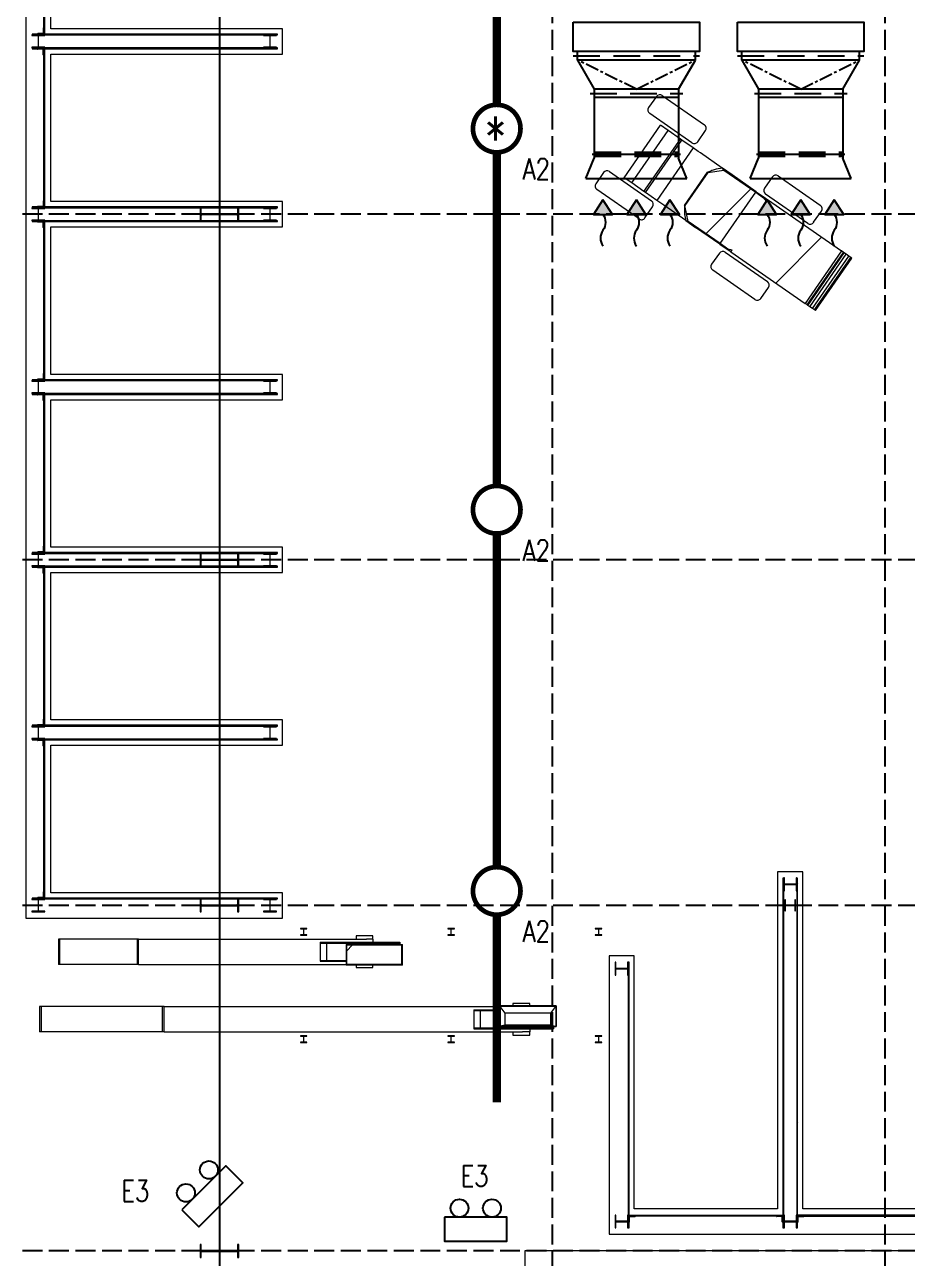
# Model space of a CAD drawing. Header units: millimetres. Extents: x 91119 to 433967, y 16708 to 144224.
# Drawn here: x 333527 to 354484, y 70520 to 99793 of the extents above; entities that cross this region are included whole.
import ezdxf

# ---------------------------------------------------------------- set-up
doc = ezdxf.new("R2010")
doc.units = ezdxf.units.MM
doc.header["$LTSCALE"] = 100
for name, pattern in [('121217 IES and EMR$0$XKITLINE03', [6.299213, 4.724409, -1.574803]), ('CENTER', [50.8, 31.75, -6.35, 6.35, -6.35]), ('DASHED', [19.05, 12.7, -6.35]), ('HIDDEN', [9.525, 6.35, -3.175])]:
    doc.linetypes.add(name, pattern=pattern)
for name, color, linetype in [('121217 IES and EMR$0$grid', 8, 'Continuous'), ('121217 IES and EMR$0$Xref', 8, 'Continuous'), ('Lighting', 5, 'Continuous'), ('Vent', 3, 'Continuous')]:
    doc.layers.add(name, color=color, linetype=linetype)
doc.styles.add('ROMANS', font='romans.shx', dxfattribs={"width": 0.8, "height": 2.5})

msp = doc.modelspace()

# ---------------------------------------------------------------- hatches: boundary and pattern name
at = {"layer": 'Vent', "linetype": 'Continuous'}
for points in [[(347256, 95637), (347031, 95289), (347481, 95289)], [(348052, 95637), (347827, 95289), (348277, 95289)], [(348849, 95637), (348624, 95289), (349074, 95289)], [(351156, 95637), (350931, 95289), (351381, 95289)], [(351952, 95637), (351727, 95289), (352177, 95289)], [(352749, 95637), (352524, 95289), (352974, 95289)]]:
    msp.add_hatch(color=256, dxfattribs=at).paths.add_polyline_path(points)

# ---------------------------------------------------------------- linework, layer by layer
at = {"layer": '121217 IES and EMR$0$grid', "linetype": '121217 IES and EMR$0$XKITLINE03'}
for p, q in [((338152, 138606), (338152, 22312)), ((346052, 138095), (346052, 25094)), ((353952, 138095), (353952, 25094)), ((338152, 125834), (338152, 30795)), ((409538, 95294), (255652, 95294)), ((409538, 87094), (255652, 87094)), ((409538, 78894), (255652, 78894)), ((409538, 70694), (255652, 70694))]:
    msp.add_line(p, q, dxfattribs=at)
at = {"layer": '121217 IES and EMR$0$Xref', "linetype": 'Continuous', "lineweight": 20}
for p, q in [((333552, 107894), (333552, 78594)), ((333982, 99573), (333982, 103315)), ((334002, 103315), (334002, 99573)), ((334152, 99694), (334152, 103194)), ((333700, 99548), (333700, 99532)), ((334005, 99548), (333700, 99548)), ((333700, 99532), (333832, 99532)), ((333702, 99568), (333702, 99548)), ((339528, 99568), (333702, 99568)), ((333702, 99548), (339528, 99548)), ((333832, 99572), (333832, 99568)), ((333832, 99568), (333982, 99568)), ((333954, 99580), (333840, 99580)), ((333873, 99532), (334005, 99532)), ((333970, 99710), (333970, 99596)), ((333982, 99718), (333978, 99718)), ((333982, 99568), (333982, 99718)), ((334002, 99573), (333982, 99573)), ((334005, 99532), (334005, 99548)), ((339652, 99694), (334152, 99694)), ((339200, 99548), (339200, 99532)), ((339505, 99548), (339200, 99548)), ((339200, 99532), (339332, 99532)), ((339373, 99532), (339505, 99532)), ((339505, 99532), (339505, 99548)), ((339528, 99548), (339528, 99568)), ((339652, 99094), (339652, 99694)), ((333700, 99255), (333700, 99240)), ((333832, 99255), (333700, 99255)), ((333700, 99240), (334005, 99240)), ((333702, 99240), (333702, 99220)), ((339528, 99240), (333702, 99240)), ((333848, 99517), (333848, 99270)), ((333857, 99270), (333857, 99517)), ((334005, 99255), (333873, 99255)), ((334005, 99240), (334005, 99255)), ((339200, 99255), (339200, 99240)), ((339332, 99255), (339200, 99255)), ((339200, 99240), (339505, 99240)), ((339348, 99517), (339348, 99270)), ((339357, 99270), (339357, 99517)), ((339505, 99255), (339373, 99255)), ((339505, 99240), (339505, 99255)), ((339528, 99220), (339528, 99240)), ((333702, 99220), (339528, 99220)), ((333832, 99220), (333982, 99220)), ((333832, 99216), (333832, 99220)), ((333954, 99208), (333840, 99208)), ((333970, 99078), (333970, 99192)), ((333982, 99070), (333978, 99070)), ((333982, 99220), (333982, 99070)), ((333982, 99215), (334002, 99215)), ((333982, 95473), (333982, 99215)), ((334002, 99215), (334002, 95473)), ((334152, 99094), (339652, 99094)), ((334152, 95594), (334152, 99094)), ((348525, 98088), (348342, 97824)), ((348664, 98113), (349667, 97417)), ((349369, 96989), (348367, 97685)), ((347760, 96162), (348624, 97407)), ((347941, 96037), (348805, 97281)), ((348805, 97281), (348624, 97407)), ((349096, 97079), (348805, 97281)), ((349508, 97014), (349692, 97278)), ((348231, 95835), (349096, 97079)), ((348268, 95809), (349132, 97054)), ((349132, 97054), (349096, 97079)), ((349401, 96867), (349132, 97054)), ((349401, 96867), (348537, 95622)), ((349516, 96787), (349401, 96867)), ((349570, 96750), (349516, 96787)), ((350091, 96388), (349570, 96750)), ((349747, 96287), (350129, 96342)), ((350093, 96388), (349947, 96366)), ((350322, 96230), (350093, 96388)), ((350129, 96342), (350093, 96388)), ((350129, 96342), (350887, 95816)), ((347270, 96281), (347087, 96017)), ((347409, 96306), (348412, 95610)), ((347941, 96037), (347760, 96162)), ((348231, 95835), (347941, 96037)), ((349194, 95504), (349742, 96293)), ((349747, 96287), (349201, 95501)), ((349742, 96293), (349747, 96287)), ((350896, 95830), (350322, 96230)), ((351277, 96177), (351093, 95913)), ((351416, 96202), (352418, 95506)), ((348114, 95182), (347112, 95878)), ((348268, 95809), (348231, 95835)), ((348537, 95622), (348268, 95809)), ((350040, 94598), (350887, 95816)), ((350040, 94597), (350887, 95816)), ((350887, 95816), (350896, 95830)), ((350887, 95816), (350896, 95829)), ((350887, 95816), (351072, 95687)), ((350896, 95829), (350896, 95829)), ((350896, 95829), (351117, 95676)), ((352121, 95078), (351118, 95774)), ((333700, 95448), (333700, 95432)), ((334005, 95448), (333700, 95448)), ((333700, 95432), (333832, 95432)), ((333702, 95468), (333702, 95448)), ((339528, 95468), (333702, 95468)), ((333702, 95448), (339528, 95448)), ((333832, 95472), (333832, 95468)), ((333832, 95468), (333982, 95468)), ((333954, 95480), (333840, 95480)), ((333873, 95432), (334005, 95432)), ((333970, 95610), (333970, 95496)), ((333982, 95618), (333978, 95618)), ((333982, 95468), (333982, 95618)), ((334002, 95473), (333982, 95473)), ((334005, 95432), (334005, 95448)), ((339652, 95594), (334152, 95594)), ((339505, 95448), (339200, 95448)), ((339200, 95448), (339200, 95432)), ((339200, 95432), (339332, 95432)), ((339373, 95432), (339505, 95432)), ((339505, 95432), (339505, 95448)), ((339528, 95448), (339528, 95468)), ((339652, 94994), (339652, 95594)), ((348253, 95207), (348437, 95471)), ((348652, 95543), (348537, 95622)), ((348705, 95506), (348652, 95543)), ((349227, 95143), (348705, 95506)), ((349201, 95501), (349194, 95504)), ((349283, 95124), (349201, 95501)), ((351072, 95687), (351117, 95676)), ((351072, 95687), (351134, 95606)), ((351117, 95676), (351124, 95671)), ((351124, 95671), (351161, 95645)), ((351152, 95632), (351124, 95671)), ((351134, 95606), (351161, 95645)), ((351161, 95645), (352920, 94423)), ((333700, 95155), (333700, 95140)), ((333832, 95155), (333700, 95155)), ((333700, 95140), (334005, 95140)), ((333702, 95140), (333702, 95120)), ((339528, 95140), (333702, 95140)), ((333848, 95417), (333848, 95170)), ((333857, 95170), (333857, 95417)), ((334005, 95155), (333873, 95155)), ((334005, 95140), (334005, 95155)), ((339200, 95155), (339200, 95140)), ((339332, 95155), (339200, 95155)), ((339200, 95140), (339505, 95140)), ((339348, 95417), (339348, 95170)), ((339357, 95170), (339357, 95417)), ((339505, 95155), (339373, 95155)), ((339505, 95140), (339505, 95155)), ((339528, 95120), (339528, 95140)), ((349197, 95286), (349227, 95142)), ((349227, 95142), (349455, 94983)), ((349283, 95124), (349227, 95142)), ((352260, 95103), (352443, 95367)), ((333702, 95120), (339528, 95120)), ((333832, 95120), (333982, 95120)), ((333832, 95116), (333832, 95120)), ((333954, 95108), (333840, 95108)), ((333970, 94978), (333970, 95092)), ((333982, 94970), (333978, 94970)), ((333982, 95120), (333982, 94970)), ((333982, 95115), (334002, 95115)), ((333982, 91373), (333982, 95115)), ((334002, 95115), (334002, 91373)), ((334152, 94994), (339652, 94994)), ((334152, 91494), (334152, 94994)), ((350040, 94598), (349283, 95124)), ((350030, 94583), (349455, 94983)), ((350030, 94583), (350040, 94598)), ((350031, 94585), (350040, 94597)), ((350031, 94585), (350252, 94431)), ((350031, 94585), (350031, 94585)), ((350226, 94469), (350040, 94597)), ((350021, 94370), (349838, 94106)), ((350161, 94395), (351163, 93699)), ((350226, 94469), (350252, 94431)), ((350323, 94438), (350226, 94469)), ((350252, 94431), (350259, 94426)), ((350297, 94400), (350259, 94426)), ((350259, 94426), (350306, 94413)), ((350297, 94400), (350323, 94438)), ((350297, 94400), (352056, 93178)), ((352920, 94423), (352056, 93178)), ((352108, 93142), (352972, 94387)), ((352122, 93132), (352987, 94377)), ((352167, 93101), (353032, 94345)), ((352231, 93057), (353095, 94301)), ((352280, 93023), (353144, 94267)), ((352972, 94387), (352920, 94423)), ((352987, 94377), (352972, 94387)), ((353032, 94345), (352987, 94377)), ((353095, 94301), (353032, 94345)), ((353144, 94267), (353095, 94301)), ((353165, 94253), (353144, 94267)), ((350865, 93270), (349863, 93967)), ((352300, 93008), (353165, 94253)), ((351005, 93296), (351188, 93560)), ((352108, 93142), (352056, 93178)), ((352122, 93132), (352108, 93142)), ((352167, 93101), (352122, 93132)), ((352231, 93057), (352167, 93101)), ((352280, 93023), (352231, 93057)), ((352300, 93008), (352280, 93023)), ((333700, 91348), (333700, 91332)), ((334005, 91348), (333700, 91348)), ((333700, 91332), (333832, 91332)), ((333702, 91368), (333702, 91348)), ((339528, 91368), (333702, 91368)), ((333702, 91348), (339528, 91348)), ((333832, 91372), (333832, 91368)), ((333832, 91368), (333982, 91368)), ((333954, 91380), (333840, 91380)), ((333873, 91332), (334005, 91332)), ((333970, 91510), (333970, 91396)), ((333982, 91518), (333978, 91518)), ((333982, 91368), (333982, 91518)), ((334002, 91373), (333982, 91373)), ((334005, 91332), (334005, 91348)), ((339652, 91494), (334152, 91494)), ((339200, 91348), (339200, 91332)), ((339505, 91348), (339200, 91348)), ((339200, 91332), (339332, 91332)), ((339373, 91332), (339505, 91332)), ((339505, 91332), (339505, 91348)), ((339528, 91348), (339528, 91368)), ((339652, 90894), (339652, 91494)), ((333700, 91055), (333700, 91040)), ((333832, 91055), (333700, 91055)), ((333700, 91040), (334005, 91040)), ((333702, 91040), (333702, 91020)), ((339528, 91040), (333702, 91040)), ((333848, 91317), (333848, 91070)), ((333857, 91070), (333857, 91317)), ((334005, 91055), (333873, 91055)), ((334005, 91040), (334005, 91055)), ((339200, 91055), (339200, 91040)), ((339332, 91055), (339200, 91055)), ((339200, 91040), (339505, 91040)), ((339348, 91317), (339348, 91070)), ((339357, 91070), (339357, 91317)), ((339505, 91055), (339373, 91055)), ((339505, 91040), (339505, 91055)), ((339528, 91020), (339528, 91040)), ((333702, 91020), (339528, 91020)), ((333832, 91020), (333982, 91020)), ((333832, 91016), (333832, 91020)), ((333954, 91008), (333840, 91008)), ((333970, 90878), (333970, 90992)), ((333982, 90870), (333978, 90870)), ((333982, 91020), (333982, 90870)), ((333982, 91015), (334002, 91015)), ((333982, 87273), (333982, 91015)), ((334002, 91015), (334002, 87273)), ((334152, 90894), (339652, 90894)), ((334152, 87394), (334152, 90894)), ((333700, 87248), (333700, 87232)), ((334005, 87248), (333700, 87248)), ((333702, 87268), (333702, 87248)), ((339528, 87268), (333702, 87268)), ((333702, 87248), (339528, 87248)), ((333832, 87272), (333832, 87268)), ((333832, 87268), (333982, 87268)), ((333954, 87280), (333840, 87280)), ((333970, 87410), (333970, 87296)), ((333982, 87418), (333978, 87418)), ((333982, 87268), (333982, 87418)), ((334002, 87273), (333982, 87273)), ((334005, 87232), (334005, 87248)), ((339652, 87394), (334152, 87394)), ((339505, 87248), (339200, 87248)), ((339200, 87248), (339200, 87232)), ((339505, 87232), (339505, 87248)), ((339528, 87248), (339528, 87268)), ((339652, 86794), (339652, 87394)), ((333700, 87232), (333832, 87232)), ((333700, 86955), (333700, 86940)), ((333832, 86955), (333700, 86955)), ((333848, 87217), (333848, 86970)), ((333857, 86970), (333857, 87217)), ((333873, 87232), (334005, 87232)), ((334005, 86955), (333873, 86955)), ((334005, 86940), (334005, 86955)), ((339200, 87232), (339332, 87232)), ((339200, 86955), (339200, 86940)), ((339332, 86955), (339200, 86955)), ((339348, 87217), (339348, 86970)), ((339357, 86970), (339357, 87217)), ((339373, 87232), (339505, 87232)), ((339505, 86955), (339373, 86955)), ((339505, 86940), (339505, 86955)), ((333700, 86940), (334005, 86940)), ((333702, 86940), (333702, 86920)), ((339528, 86940), (333702, 86940)), ((333702, 86920), (339528, 86920)), ((333832, 86920), (333982, 86920)), ((333832, 86916), (333832, 86920)), ((333954, 86908), (333840, 86908)), ((333970, 86778), (333970, 86892)), ((333982, 86770), (333978, 86770)), ((333982, 86920), (333982, 86770)), ((333982, 86915), (334002, 86915)), ((333982, 83173), (333982, 86915)), ((334002, 86915), (334002, 83173)), ((334152, 86794), (339652, 86794)), ((334152, 83294), (334152, 86794)), ((339200, 86940), (339505, 86940)), ((339528, 86920), (339528, 86940)), ((333700, 83148), (333700, 83132)), ((334005, 83148), (333700, 83148)), ((333702, 83168), (333702, 83148)), ((339528, 83168), (333702, 83168)), ((333702, 83148), (339528, 83148)), ((333832, 83172), (333832, 83168)), ((333832, 83168), (333982, 83168)), ((333954, 83180), (333840, 83180)), ((333970, 83310), (333970, 83196)), ((333982, 83318), (333978, 83318)), ((333982, 83168), (333982, 83318)), ((334002, 83173), (333982, 83173)), ((334005, 83132), (334005, 83148)), ((339652, 83294), (334152, 83294)), ((339200, 83148), (339200, 83132)), ((339505, 83148), (339200, 83148)), ((339505, 83132), (339505, 83148)), ((339528, 83148), (339528, 83168)), ((339652, 82694), (339652, 83294)), ((333700, 83132), (333832, 83132)), ((333700, 82855), (333700, 82840)), ((333832, 82855), (333700, 82855)), ((333848, 83117), (333848, 82870)), ((333857, 82870), (333857, 83117)), ((333873, 83132), (334005, 83132)), ((334005, 82855), (333873, 82855)), ((334005, 82840), (334005, 82855)), ((339200, 83132), (339332, 83132)), ((339200, 82855), (339200, 82840)), ((339332, 82855), (339200, 82855)), ((339348, 83117), (339348, 82870)), ((339357, 82870), (339357, 83117)), ((339373, 83132), (339505, 83132)), ((339505, 82855), (339373, 82855)), ((339505, 82840), (339505, 82855)), ((333700, 82840), (334005, 82840)), ((333702, 82840), (333702, 82820)), ((339528, 82840), (333702, 82840)), ((333702, 82820), (339528, 82820)), ((333832, 82820), (333982, 82820)), ((333832, 82816), (333832, 82820)), ((333954, 82808), (333840, 82808)), ((333970, 82678), (333970, 82792)), ((333982, 82670), (333978, 82670)), ((333982, 82820), (333982, 82670)), ((333982, 82815), (334002, 82815)), ((333982, 79073), (333982, 82815)), ((334002, 82815), (334002, 79073)), ((334152, 82694), (339652, 82694)), ((334152, 79194), (334152, 82694)), ((339200, 82840), (339505, 82840)), ((339528, 82820), (339528, 82840)), ((351402, 79694), (351402, 71694)), ((352002, 79694), (351402, 79694)), ((352002, 71694), (352002, 79694)), ((351548, 79544), (351528, 79544)), ((351528, 79544), (351528, 71244)), ((351548, 71244), (351548, 79544)), ((351549, 79546), (351549, 79241)), ((351564, 79546), (351549, 79546)), ((351564, 79414), (351564, 79546)), ((351564, 79241), (351564, 79374)), ((351826, 79399), (351579, 79399)), ((351579, 79389), (351826, 79389)), ((351841, 79546), (351841, 79414)), ((351856, 79546), (351841, 79546)), ((351841, 79374), (351841, 79241)), ((351856, 79241), (351856, 79546)), ((351877, 79544), (351857, 79544)), ((351857, 79544), (351857, 71244)), ((351877, 71244), (351877, 79544)), ((333700, 79048), (333700, 79032)), ((334005, 79048), (333700, 79048)), ((333702, 79068), (333702, 79048)), ((339528, 79068), (333702, 79068)), ((333702, 79048), (339528, 79048)), ((333832, 79072), (333832, 79068)), ((333832, 79068), (333982, 79068)), ((333954, 79080), (333840, 79080)), ((333970, 79210), (333970, 79096)), ((333982, 79218), (333978, 79218)), ((333982, 79068), (333982, 79218)), ((334002, 79073), (333982, 79073)), ((334005, 79032), (334005, 79048)), ((339652, 79194), (334152, 79194)), ((339505, 79048), (339200, 79048)), ((339200, 79048), (339200, 79032)), ((339505, 79032), (339505, 79048)), ((339528, 79048), (339528, 79068)), ((339652, 78594), (339652, 79194)), ((351549, 79241), (351564, 79241)), ((351841, 79241), (351856, 79241)), ((333700, 79032), (333832, 79032)), ((333700, 78755), (333700, 78740)), ((333832, 78755), (333700, 78755)), ((333848, 79017), (333848, 78770)), ((333857, 78770), (333857, 79017)), ((333873, 79032), (334005, 79032)), ((334005, 78755), (333873, 78755)), ((334005, 78740), (334005, 78755)), ((339200, 79032), (339332, 79032)), ((339200, 78755), (339200, 78740)), ((339332, 78755), (339200, 78755)), ((339348, 79017), (339348, 78770)), ((339357, 78770), (339357, 79017)), ((339373, 79032), (339505, 79032)), ((339505, 78755), (339373, 78755)), ((339505, 78740), (339505, 78755)), ((351578, 79023), (351578, 78765)), ((351590, 79023), (351578, 79023)), ((351578, 78765), (351590, 78765)), ((351590, 78912), (351590, 79023)), ((351590, 78765), (351590, 78875)), ((351803, 78900), (351602, 78900)), ((351602, 78888), (351803, 78888)), ((351815, 79023), (351815, 78912)), ((351827, 79023), (351815, 79023)), ((351815, 78875), (351815, 78765)), ((351815, 78765), (351827, 78765)), ((351827, 78765), (351827, 79023)), ((333552, 78594), (339652, 78594)), ((333700, 78740), (334005, 78740)), ((339200, 78740), (339505, 78740)), ((340076, 78347), (340076, 78338)), ((340229, 78347), (340076, 78347)), ((340076, 78338), (340142, 78338)), ((340076, 78199), (340076, 78190)), ((340142, 78199), (340076, 78199)), ((340076, 78190), (340229, 78190)), ((340149, 78330), (340149, 78207)), ((340156, 78207), (340156, 78330)), ((340163, 78338), (340229, 78338)), ((340229, 78199), (340163, 78199)), ((340229, 78338), (340229, 78347)), ((340229, 78190), (340229, 78199)), ((341395, 78169), (341395, 78094)), ((341795, 78169), (341395, 78169)), ((341795, 78094), (341795, 78169)), ((343576, 78347), (343576, 78338)), ((343729, 78347), (343576, 78347)), ((343576, 78338), (343642, 78338)), ((343576, 78199), (343576, 78190)), ((343642, 78199), (343576, 78199)), ((343576, 78190), (343729, 78190)), ((343649, 78330), (343649, 78207)), ((343656, 78207), (343656, 78330)), ((343663, 78338), (343729, 78338)), ((343729, 78199), (343663, 78199)), ((343729, 78338), (343729, 78347)), ((343729, 78190), (343729, 78199)), ((347076, 78347), (347076, 78338)), ((347229, 78347), (347076, 78347)), ((347076, 78338), (347142, 78338)), ((347076, 78199), (347076, 78190)), ((347142, 78199), (347076, 78199)), ((347076, 78190), (347229, 78190)), ((347149, 78330), (347149, 78207)), ((347156, 78207), (347156, 78330)), ((347163, 78338), (347229, 78338)), ((347229, 78199), (347163, 78199)), ((347229, 78338), (347229, 78347)), ((347229, 78190), (347229, 78199)), ((334356, 78094), (334328, 78094)), ((334328, 78094), (334328, 77494)), ((336204, 78094), (334356, 78094)), ((334356, 78094), (334356, 77494)), ((336232, 78094), (336204, 78094)), ((336204, 77494), (336204, 78094)), ((336232, 78094), (341640, 78094)), ((336232, 77494), (336232, 78094)), ((340541, 78019), (340681, 78019)), ((340541, 78019), (340541, 77999)), ((340541, 77999), (340541, 77589)), ((340541, 77999), (340681, 77999)), ((340681, 78019), (342432, 78019)), ((340681, 78019), (340681, 77999)), ((340681, 77999), (342412, 77999)), ((340693, 77999), (340693, 77589)), ((341157, 77966), (342498, 77966)), ((341157, 77966), (341157, 77476)), ((341169, 77956), (341169, 77489)), ((341169, 77956), (342486, 77956)), ((341169, 77956), (341169, 77489)), ((342486, 77956), (341169, 77956)), ((341801, 78094), (341640, 78094)), ((341801, 78019), (341801, 78094)), ((342412, 77999), (342412, 77966)), ((342432, 78019), (342432, 77966)), ((342486, 77489), (342486, 77956)), ((342486, 77489), (342486, 77956)), ((342498, 77476), (342498, 77966)), ((340541, 77589), (340541, 77569)), ((340541, 77589), (340681, 77589)), ((340681, 77589), (340681, 77569)), ((340681, 77589), (341157, 77589)), ((347402, 77694), (347402, 71094)), ((348002, 77694), (347402, 77694)), ((348002, 71694), (348002, 77694)), ((334356, 77494), (334328, 77494)), ((336204, 77494), (334356, 77494)), ((336232, 77494), (336204, 77494)), ((336232, 77494), (341157, 77494)), ((340541, 77569), (340681, 77569)), ((340681, 77569), (341157, 77569)), ((342498, 77476), (341157, 77476)), ((342486, 77489), (341169, 77489)), ((341169, 77489), (342486, 77489)), ((341395, 77476), (341395, 77419)), ((341395, 77419), (341795, 77419)), ((341795, 77419), (341795, 77476)), ((347549, 77546), (347549, 77241)), ((347564, 77546), (347549, 77546)), ((347564, 77414), (347564, 77546)), ((347564, 77241), (347564, 77374)), ((347826, 77399), (347579, 77399)), ((347579, 77389), (347826, 77389)), ((347856, 77546), (347841, 77546)), ((347841, 77546), (347841, 77414)), ((347841, 77374), (347841, 77241)), ((347856, 77241), (347856, 77546)), ((347877, 77544), (347857, 77544)), ((347857, 77544), (347857, 71244)), ((347877, 71244), (347877, 77544)), ((347549, 77241), (347564, 77241)), ((347841, 77241), (347856, 77241)), ((333923, 76494), (333879, 76494)), ((333879, 76494), (333879, 75894)), ((336797, 76494), (333923, 76494)), ((333923, 76494), (333923, 75894)), ((336840, 76494), (336797, 76494)), ((336797, 75894), (336797, 76494)), ((336840, 76494), (344807, 76494)), ((336840, 75894), (336840, 76494)), ((344191, 76419), (344331, 76419)), ((344191, 76419), (344191, 76399)), ((344331, 76419), (344807, 76419)), ((344331, 76419), (344331, 76399)), ((344807, 76512), (344807, 76021)), ((346148, 76512), (344807, 76512)), ((344932, 76334), (344819, 76498)), ((344819, 76498), (344819, 76031)), ((346136, 76498), (344819, 76498)), ((345121, 76569), (345121, 76512)), ((345521, 76569), (345121, 76569)), ((345521, 76512), (345521, 76569)), ((346023, 76334), (346136, 76498)), ((346136, 76498), (346136, 76031)), ((346148, 76512), (346148, 76021)), ((344191, 76399), (344191, 75989)), ((344191, 76399), (344331, 76399)), ((344331, 76399), (344807, 76399)), ((344343, 76399), (344343, 75989)), ((346023, 76334), (344932, 76334)), ((344933, 76053), (344933, 76334)), ((346022, 76053), (346022, 76334)), ((333923, 75894), (333879, 75894)), ((336797, 75894), (333923, 75894)), ((336840, 75894), (336797, 75894)), ((336840, 75894), (345350, 75894)), ((344191, 75989), (344191, 75969)), ((344191, 75989), (344331, 75989)), ((344191, 75969), (344331, 75969)), ((344331, 75989), (344331, 75969)), ((344331, 75989), (346062, 75989)), ((344331, 75969), (346082, 75969)), ((344807, 76021), (346148, 76021)), ((344933, 76053), (344819, 76031)), ((344819, 76031), (346136, 76031)), ((346022, 76054), (344933, 76054)), ((345121, 75894), (345121, 75819)), ((345121, 75819), (345521, 75819)), ((345527, 75894), (345350, 75894)), ((345521, 75819), (345521, 75894)), ((345527, 75894), (345527, 75969)), ((346022, 76053), (346136, 76031)), ((346062, 76021), (346062, 75989)), ((346082, 76021), (346082, 75969)), ((340076, 75797), (340076, 75788)), ((340229, 75797), (340076, 75797)), ((340076, 75788), (340142, 75788)), ((340076, 75649), (340076, 75640)), ((340142, 75649), (340076, 75649)), ((340076, 75640), (340229, 75640)), ((340149, 75780), (340149, 75657)), ((340156, 75657), (340156, 75780)), ((340163, 75788), (340229, 75788)), ((340229, 75649), (340163, 75649)), ((340229, 75788), (340229, 75797)), ((340229, 75640), (340229, 75649)), ((343576, 75797), (343576, 75788)), ((343729, 75797), (343576, 75797)), ((343576, 75788), (343642, 75788)), ((343576, 75649), (343576, 75640)), ((343642, 75649), (343576, 75649)), ((343576, 75640), (343729, 75640)), ((343649, 75780), (343649, 75657)), ((343656, 75657), (343656, 75780)), ((343663, 75788), (343729, 75788)), ((343729, 75649), (343663, 75649)), ((343729, 75788), (343729, 75797)), ((343729, 75640), (343729, 75649)), ((347076, 75797), (347076, 75788)), ((347229, 75797), (347076, 75797)), ((347076, 75788), (347142, 75788)), ((347076, 75649), (347076, 75640)), ((347142, 75649), (347076, 75649)), ((347076, 75640), (347229, 75640)), ((347149, 75780), (347149, 75657)), ((347156, 75657), (347156, 75780)), ((347163, 75788), (347229, 75788)), ((347229, 75649), (347163, 75649)), ((347229, 75788), (347229, 75797)), ((347229, 75640), (347229, 75649)), ((347549, 71546), (347549, 71241)), ((347564, 71546), (347549, 71546)), ((347564, 71414), (347564, 71546)), ((347856, 71546), (347841, 71546)), ((347841, 71546), (347841, 71414)), ((347856, 71241), (347856, 71546)), ((347877, 71524), (347877, 71374)), ((348027, 71524), (347877, 71524)), ((347882, 71544), (351523, 71544)), ((347882, 71524), (347882, 71544)), ((351523, 71524), (347882, 71524)), ((347889, 71382), (347889, 71496)), ((347905, 71512), (348019, 71512)), ((351402, 71694), (348002, 71694)), ((348027, 71520), (348027, 71524)), ((351378, 71524), (351528, 71524)), ((351378, 71520), (351378, 71524)), ((351500, 71512), (351386, 71512)), ((351516, 71382), (351516, 71496)), ((351523, 71544), (351523, 71524)), ((351528, 71524), (351528, 71374)), ((351549, 71546), (351549, 71241)), ((351564, 71546), (351549, 71546)), ((351564, 71414), (351564, 71546)), ((351856, 71546), (351841, 71546)), ((351841, 71546), (351841, 71414)), ((351856, 71241), (351856, 71546)), ((351877, 71524), (351877, 71374)), ((352027, 71524), (351877, 71524)), ((351882, 71544), (351882, 71524)), ((358123, 71544), (351882, 71544)), ((351882, 71524), (358123, 71524)), ((351889, 71382), (351889, 71496)), ((351905, 71512), (352019, 71512)), ((358002, 71694), (352002, 71694)), ((352027, 71520), (352027, 71524)), ((347549, 71241), (347564, 71241)), ((347564, 71241), (347564, 71374)), ((347826, 71399), (347579, 71399)), ((347579, 71389), (347826, 71389)), ((347841, 71374), (347841, 71241)), ((347841, 71241), (347856, 71241)), ((347857, 71244), (347877, 71244)), ((347877, 71374), (347881, 71374)), ((351528, 71374), (351524, 71374)), ((351528, 71244), (351548, 71244)), ((351549, 71241), (351564, 71241)), ((351564, 71241), (351564, 71374)), ((351826, 71399), (351579, 71399)), ((351579, 71389), (351826, 71389)), ((351841, 71374), (351841, 71241)), ((351841, 71241), (351856, 71241)), ((351857, 71244), (351877, 71244)), ((351877, 71374), (351881, 71374)), ((347402, 71094), (371806, 71094)), ((345402, 70699), (345402, 55739)), ((372402, 70699), (345402, 70699))]:
    msp.add_line(p, q, dxfattribs=at)
at = {"layer": '121217 IES and EMR$0$Xref', "linetype": 'Continuous', "lineweight": 0}
for p, q in [((334640, 99568), (334620, 99548)), ((337469, 99568), (337449, 99548)), ((334312, 99240), (334292, 99220)), ((337141, 99240), (337121, 99220)), ((334002, 98930), (333982, 98910)), ((334002, 96102), (333982, 96082)), ((350769, 95898), (349703, 94832)), ((336197, 95468), (336177, 95448)), ((339026, 95468), (339006, 95448)), ((335869, 95140), (335849, 95120)), ((338697, 95140), (338677, 95120)), ((352450, 94750), (351361, 93661)), ((334002, 93273), (333982, 93253)), ((334926, 91368), (334906, 91348)), ((337754, 91368), (337734, 91348)), ((334597, 91040), (334577, 91020)), ((337426, 91040), (337406, 91020)), ((334002, 90445), (333982, 90425)), ((334002, 87616), (333982, 87596)), ((336482, 87268), (336462, 87248)), ((339291, 87248), (339275, 87232)), ((339311, 87268), (339291, 87248)), ((336154, 86940), (336134, 86920)), ((338983, 86940), (338963, 86920)), ((334002, 84788), (333982, 84768)), ((335211, 83168), (335191, 83148)), ((338039, 83168), (338019, 83148)), ((334883, 82840), (334863, 82820)), ((337711, 82840), (337691, 82820)), ((334002, 81959), (333982, 81939)), ((351841, 79437), (351856, 79422)), ((351857, 79422), (351877, 79402)), ((333919, 79048), (333904, 79032)), ((333939, 79068), (333919, 79048)), ((333951, 79080), (333939, 79068)), ((333982, 79111), (333970, 79099)), ((334002, 79131), (333982, 79111)), ((336768, 79068), (336748, 79048)), ((333857, 78986), (333848, 78976)), ((339283, 78755), (339268, 78740)), ((339357, 78829), (339348, 78819)), ((340203, 78347), (340212, 78338)), ((341313, 77956), (341169, 77812)), ((341999, 77966), (342009, 77956)), ((342476, 77489), (342489, 77476)), ((351528, 76922), (351548, 76902)), ((344867, 76512), (344880, 76498)), ((351857, 76593), (351877, 76573)), ((345347, 76031), (345358, 76021)), ((340076, 75646), (340082, 75640)), ((347144, 75650), (347153, 75640)), ((347857, 74937), (347877, 74917)), ((351528, 74093), (351548, 74073)), ((351857, 73765), (351877, 73745)), ((347857, 72108), (347877, 72088)), ((348421, 71544), (348441, 71524)), ((351249, 71544), (351269, 71524)), ((354078, 71544), (354098, 71524)), ((351528, 71265), (351548, 71245)), ((351549, 71245), (351552, 71241))]:
    msp.add_line(p, q, dxfattribs=at)
at = {"layer": '121217 IES and EMR$0$Xref', "linetype": 'Continuous', "lineweight": 15}
for p, q in [((337693, 95446), (337693, 95141)), ((337721, 95446), (337693, 95446)), ((337721, 95321), (337721, 95446)), ((338584, 95446), (338584, 95321)), ((338612, 95446), (338584, 95446)), ((338612, 95141), (338612, 95446)), ((337693, 95141), (337721, 95141)), ((337721, 95141), (337721, 95266)), ((338565, 95302), (337740, 95302)), ((337740, 95285), (338565, 95285)), ((338584, 95266), (338584, 95141)), ((338584, 95141), (338612, 95141)), ((337693, 87246), (337693, 86941)), ((337721, 87246), (337693, 87246)), ((337721, 87121), (337721, 87246)), ((338584, 87246), (338584, 87121)), ((338612, 87246), (338584, 87246)), ((338612, 86941), (338612, 87246)), ((337693, 86941), (337721, 86941)), ((337721, 86941), (337721, 87066)), ((338565, 87102), (337740, 87102)), ((337740, 87085), (338565, 87085)), ((338584, 87066), (338584, 86941)), ((338584, 86941), (338612, 86941)), ((337693, 79046), (337693, 78741)), ((337721, 79046), (337693, 79046)), ((337721, 78921), (337721, 79046)), ((338584, 79046), (338584, 78921)), ((338612, 79046), (338584, 79046)), ((338612, 78741), (338612, 79046)), ((337721, 78741), (337721, 78866)), ((338565, 78902), (337740, 78902)), ((337740, 78885), (338565, 78885)), ((338584, 78866), (338584, 78741)), ((337693, 78741), (337721, 78741)), ((338584, 78741), (338612, 78741)), ((337693, 70846), (337693, 70541)), ((337721, 70846), (337693, 70846)), ((337721, 70721), (337721, 70846)), ((338584, 70846), (338584, 70721)), ((338612, 70846), (338584, 70846)), ((338612, 70541), (338612, 70846)), ((337721, 70541), (337721, 70666)), ((338565, 70702), (337740, 70702)), ((337740, 70685), (338565, 70685)), ((338584, 70666), (338584, 70541)), ((337693, 70541), (337721, 70541)), ((338584, 70541), (338612, 70541))]:
    msp.add_line(p, q, dxfattribs=at)
at = {"layer": '121217 IES and EMR$0$Xref', "linetype": 'Continuous', "lineweight": 20}
for centre, radius, start, end in [((333840, 99572), 8, 90, 180), ((333832, 99517), 15.2, 0, 90), ((333873, 99517), 15.2, 90, 180), ((333954, 99596), 16, 270, 0), ((333978, 99710), 8, 90, 180), ((339332, 99517), 15.2, 0, 90), ((339373, 99517), 15.2, 90, 180), ((333832, 99270), 15.2, 270, 0), ((333873, 99270), 15.2, 180, 270), ((339332, 99270), 15.2, 270, 0), ((339373, 99270), 15.2, 180, 270), ((333840, 99216), 8, 180, 270), ((333954, 99192), 16, 0, 90), ((333978, 99078), 8, 180, 270), ((348607, 98031), 100, 55.2164, 145.2164), ((348424, 97767), 100, 145.2164, 235.2164), ((349610, 97335), 100, 325.2164, 55.2164), ((349426, 97071), 100, 235.2164, 325.2164), ((347352, 96224), 100, 55.2164, 145.2164), ((347169, 95960), 100, 145.2164, 235.2164), ((351359, 96120), 100, 55.2164, 145.2164), ((351175, 95856), 100, 145.2164, 235.2164), ((333840, 95472), 8, 90, 180), ((333832, 95417), 15.2, 0, 90), ((333873, 95417), 15.2, 90, 180), ((333954, 95496), 16, 270, 0), ((333978, 95610), 8, 90, 180), ((339332, 95417), 15.2, 0, 90), ((339373, 95417), 15.2, 90, 180), ((348355, 95528), 100, 325.2164, 55.2164), ((352361, 95424), 100, 325.2164, 55.2164), ((333832, 95170), 15.2, 270, 0), ((333873, 95170), 15.2, 180, 270), ((339332, 95170), 15.2, 270, 0), ((339373, 95170), 15.2, 180, 270), ((348171, 95264), 100, 235.2164, 325.2164), ((333840, 95116), 8, 180, 270), ((333954, 95092), 16, 0, 90), ((333978, 94978), 8, 180, 270), ((352178, 95160), 100, 235.2164, 325.2164), ((350104, 94313), 100, 55.2164, 145.2164), ((349920, 94049), 100, 145.2164, 235.2164), ((351106, 93617), 100, 325.2164, 55.2164), ((350922, 93353), 100, 235.2164, 325.2164), ((333840, 91372), 8, 90, 180), ((333832, 91317), 15.2, 0, 90), ((333873, 91317), 15.2, 90, 180), ((333954, 91396), 16, 270, 0), ((333978, 91510), 8, 90, 180), ((339332, 91317), 15.2, 0, 90), ((339373, 91317), 15.2, 90, 180), ((333832, 91070), 15.2, 270, 0), ((333873, 91070), 15.2, 180, 270), ((339332, 91070), 15.2, 270, 0), ((339373, 91070), 15.2, 180, 270), ((333840, 91016), 8, 180, 270), ((333954, 90992), 16, 0, 90), ((333978, 90878), 8, 180, 270), ((333840, 87272), 8, 90, 180), ((333954, 87296), 16, 270, 0), ((333978, 87410), 8, 90, 180), ((333832, 87217), 15.2, 0, 90), ((333832, 86970), 15.2, 270, 0), ((333873, 87217), 15.2, 90, 180), ((333873, 86970), 15.2, 180, 270), ((339332, 87217), 15.2, 0, 90), ((339332, 86970), 15.2, 270, 0), ((339373, 87217), 15.2, 90, 180), ((339373, 86970), 15.2, 180, 270), ((333840, 86916), 8, 180, 270), ((333954, 86892), 16, 0, 90), ((333978, 86778), 8, 180, 270), ((333840, 83172), 8, 90, 180), ((333954, 83196), 16, 270, 0), ((333978, 83310), 8, 90, 180), ((333832, 83117), 15.2, 0, 90), ((333832, 82870), 15.2, 270, 0), ((333873, 83117), 15.2, 90, 180), ((333873, 82870), 15.2, 180, 270), ((339332, 83117), 15.2, 0, 90), ((339332, 82870), 15.2, 270, 0), ((339373, 83117), 15.2, 90, 180), ((339373, 82870), 15.2, 180, 270), ((333840, 82816), 8, 180, 270), ((333954, 82792), 16, 0, 90), ((333978, 82678), 8, 180, 270), ((351579, 79414), 15.2, 180, 270), ((351579, 79374), 15.2, 90, 180), ((351826, 79414), 15.2, 270, 0), ((351826, 79374), 15.2, 0, 90), ((333840, 79072), 8, 90, 180), ((333954, 79096), 16, 270, 0), ((333978, 79210), 8, 90, 180), ((333832, 79017), 15.2, 0, 90), ((333832, 78770), 15.2, 270, 0), ((333873, 79017), 15.2, 90, 180), ((333873, 78770), 15.2, 180, 270), ((339332, 79017), 15.2, 0, 90), ((339332, 78770), 15.2, 270, 0), ((339373, 79017), 15.2, 90, 180), ((339373, 78770), 15.2, 180, 270), ((351602, 78912), 12.7, 180, 270), ((351602, 78875), 12.7, 90, 180), ((351803, 78912), 12.7, 270, 0), ((351803, 78875), 12.7, 0, 90), ((340142, 78330), 7.6, 0, 90), ((340142, 78207), 7.6, 270, 0), ((340163, 78330), 7.6, 90, 180), ((340163, 78207), 7.6, 180, 270), ((343642, 78330), 7.6, 0, 90), ((343642, 78207), 7.6, 270, 0), ((343663, 78330), 7.6, 90, 180), ((343663, 78207), 7.6, 180, 270), ((347142, 78330), 7.6, 0, 90), ((347142, 78207), 7.6, 270, 0), ((347163, 78330), 7.6, 90, 180), ((347163, 78207), 7.6, 180, 270), ((347579, 77414), 15.2, 180, 270), ((347579, 77374), 15.2, 90, 180), ((347826, 77414), 15.2, 270, 0), ((347826, 77374), 15.2, 0, 90), ((340142, 75780), 7.6, 0, 90), ((340142, 75657), 7.6, 270, 0), ((340163, 75780), 7.6, 90, 180), ((340163, 75657), 7.6, 180, 270), ((343642, 75780), 7.6, 0, 90), ((343642, 75657), 7.6, 270, 0), ((343663, 75780), 7.6, 90, 180), ((343663, 75657), 7.6, 180, 270), ((347142, 75780), 7.6, 0, 90), ((347142, 75657), 7.6, 270, 0), ((347163, 75780), 7.6, 90, 180), ((347163, 75657), 7.6, 180, 270), ((347905, 71496), 16, 90, 180), ((348019, 71520), 8, 270, 0), ((351386, 71520), 8, 180, 270), ((351500, 71496), 16, 0, 90), ((351905, 71496), 16, 90, 180), ((352019, 71520), 8, 270, 0), ((347579, 71414), 15.2, 180, 270), ((347579, 71374), 15.2, 90, 180), ((347826, 71414), 15.2, 270, 0), ((347826, 71374), 15.2, 0, 90), ((347881, 71382), 8, 270, 0), ((351524, 71382), 8, 180, 270), ((351579, 71414), 15.2, 180, 270), ((351579, 71374), 15.2, 90, 180), ((351826, 71414), 15.2, 270, 0), ((351826, 71374), 15.2, 0, 90), ((351881, 71382), 8, 270, 0)]:
    msp.add_arc(centre, radius, start, end, dxfattribs=at)
at = {"layer": '121217 IES and EMR$0$Xref', "linetype": 'Continuous', "lineweight": 15}
for centre, start, end in [((337740, 95321), 180, 270), ((337740, 95266), 90, 180), ((338565, 95321), 270, 0), ((338565, 95266), 0, 90), ((337740, 87121), 180, 270), ((337740, 87066), 90, 180), ((338565, 87121), 270, 0), ((338565, 87066), 0, 90), ((337740, 78921), 180, 270), ((337740, 78866), 90, 180), ((338565, 78921), 270, 0), ((338565, 78866), 0, 90), ((337740, 70721), 180, 270), ((337740, 70666), 90, 180), ((338565, 70721), 270, 0), ((338565, 70666), 0, 90)]:
    msp.add_arc(centre, 19.1, start, end, dxfattribs=at)
at = {"layer": '121217 IES and EMR$0$Xref', "linetype": 'Continuous', "lineweight": 20}
msp.add_open_spline([(349947, 96366), (349913, 96354), (349879, 96342), (349845, 96330), (349811, 96317), (349776, 96305), (349742, 96293)], degree=3, knots=[0, 0, 0, 0, 0.5, 0.5, 0.5, 1, 1, 1, 1], dxfattribs=at)
for points in [[(349194, 95504), (349194, 95467), (349195, 95431), (349195, 95395)], [(349195, 95395), (349196, 95358), (349196, 95322), (349197, 95286)]]:
    msp.add_open_spline(points, degree=3, dxfattribs=at)
at = {"layer": 'Lighting', "color": 1, "linetype": 'DASHED', "const_width": 200}
for points in [[(344735, 97892), (344735, 105807)], [(344735, 88847), (344735, 96763)], [(344735, 79803), (344735, 87718)], [(344735, 74218), (344735, 78674)]]:
    msp.add_lwpolyline(points, dxfattribs=at)
at = {"layer": 'Lighting', "const_width": 112}
for points in [[(344171, 97327, 1), (345300, 97327, 1)], [(344171, 88283, 1), (345300, 88283, 1)], [(344171, 79238, 1), (345300, 79238, 1)]]:
    msp.add_lwpolyline(points, format="xyb", close=True, dxfattribs=at)
at = {"layer": 'Lighting'}
for points in [[(337257, 71670), (337659, 71267), (338707, 72315), (338305, 72718)], [(343495, 71497), (343495, 70928), (344977, 70928), (344977, 71497)]]:
    msp.add_lwpolyline(points, close=True, dxfattribs=at)
for centre in [(337902, 72617), (337357, 72072), (343851, 71710), (344622, 71710)]:
    msp.add_circle(centre, 213, dxfattribs=at)
at = {"layer": 'Vent', "linetype": 'HIDDEN'}
for p, q in [((346552, 99054), (349552, 99054)), ((350452, 99054), (353452, 99054)), ((346952, 98161), (349152, 98161)), ((350852, 98161), (353052, 98161)), ((347052, 96769), (349052, 96769)), ((347052, 96669), (349052, 96669)), ((350952, 96769), (352952, 96769)), ((350952, 96669), (352952, 96669))]:
    msp.add_line(p, q, dxfattribs=at)
at = {"layer": 'Vent'}
for p, q in [((346652, 98954), (346652, 99154)), ((349452, 98954), (346652, 98954)), ((346652, 98954), (347052, 98261)), ((349052, 98261), (349452, 98954)), ((349452, 98954), (349452, 99154)), ((350552, 98954), (350552, 99154)), ((353352, 98954), (350552, 98954)), ((350552, 98954), (350952, 98261)), ((352952, 98261), (353352, 98954)), ((353352, 98954), (353352, 99154)), ((349052, 98261), (347052, 98261)), ((347052, 98261), (347052, 98061)), ((349052, 98261), (349052, 98061)), ((352952, 98261), (350952, 98261)), ((350952, 98261), (350952, 98061)), ((352952, 98261), (352952, 98061)), ((347052, 98061), (347052, 96627)), ((349052, 98061), (347052, 98061)), ((349052, 98061), (349052, 96627)), ((350952, 98061), (350952, 96627)), ((352952, 98061), (350952, 98061)), ((352952, 98061), (352952, 96627)), ((346852, 96144), (347052, 96627)), ((347002, 96719), (349102, 96719)), ((349252, 96144), (349052, 96627)), ((350752, 96144), (350952, 96627)), ((350902, 96719), (353002, 96719)), ((353152, 96144), (352952, 96627)), ((346852, 96144), (349252, 96144)), ((350752, 96144), (353152, 96144))]:
    msp.add_line(p, q, dxfattribs=at)
at = {"layer": 'Vent', "linetype": 'CENTER', "ltscale": 0.1}
for p, q in [((348052, 98261), (346652, 98954)), ((348052, 98261), (349452, 98954)), ((351952, 98261), (350552, 98954)), ((351952, 98261), (353352, 98954))]:
    msp.add_line(p, q, dxfattribs=at)
at = {"layer": 'Vent'}
for points in [[(346552, 99854), (349552, 99854), (349552, 99154), (346552, 99154)], [(350452, 99854), (353452, 99854), (353452, 99154), (350452, 99154)]]:
    msp.add_lwpolyline(points, close=True, dxfattribs=at)
at = {"layer": 'Vent', "linetype": 'Continuous'}
for points in [[(347256, 95637), (347031, 95289), (347481, 95289)], [(348052, 95637), (347827, 95289), (348277, 95289)], [(348849, 95637), (348624, 95289), (349074, 95289)], [(351156, 95637), (350931, 95289), (351381, 95289)], [(351952, 95637), (351727, 95289), (352177, 95289)], [(352749, 95637), (352524, 95289), (352974, 95289)]]:
    msp.add_lwpolyline(points, close=True, dxfattribs=at)
for points in [[(347256, 95289, -0.32), (347256, 94914, 0.32), (347256, 94539)], [(348052, 95289, -0.32), (348052, 94914, 0.32), (348052, 94539)], [(348849, 95289, -0.32), (348849, 94914, 0.32), (348849, 94539)], [(351156, 95289, -0.32), (351156, 94914, 0.32), (351156, 94539)], [(351952, 95289, -0.32), (351952, 94914, 0.32), (351952, 94539)], [(352749, 95289, -0.32), (352749, 94914, 0.32), (352749, 94539)]]:
    msp.add_lwpolyline(points, format="xyb", dxfattribs=at)

# ---------------------------------------------------------------- texts
at = {"layer": 'Lighting', "color": 0, "style": 'ROMANS', "width": 0.8}
for s, height, p in [('*', 1000, (344431, 96613)), ('E3', 500, (343874, 72225)), ('E3', 500, (335819, 71871))]:
    msp.add_text(s, height=height, dxfattribs=at).set_placement(p)
at = {"layer": 'Lighting', "color": 0, "char_height": 500, "width": 7884.62, "attachment_point": 1, "style": 'ROMANS'}
for insert in [(345348, 96616), (345348, 87571), (345348, 78527)]:
    msp.add_mtext('A2', dxfattribs=dict(at, insert=insert))

doc.saveas('drawing.dxf')
